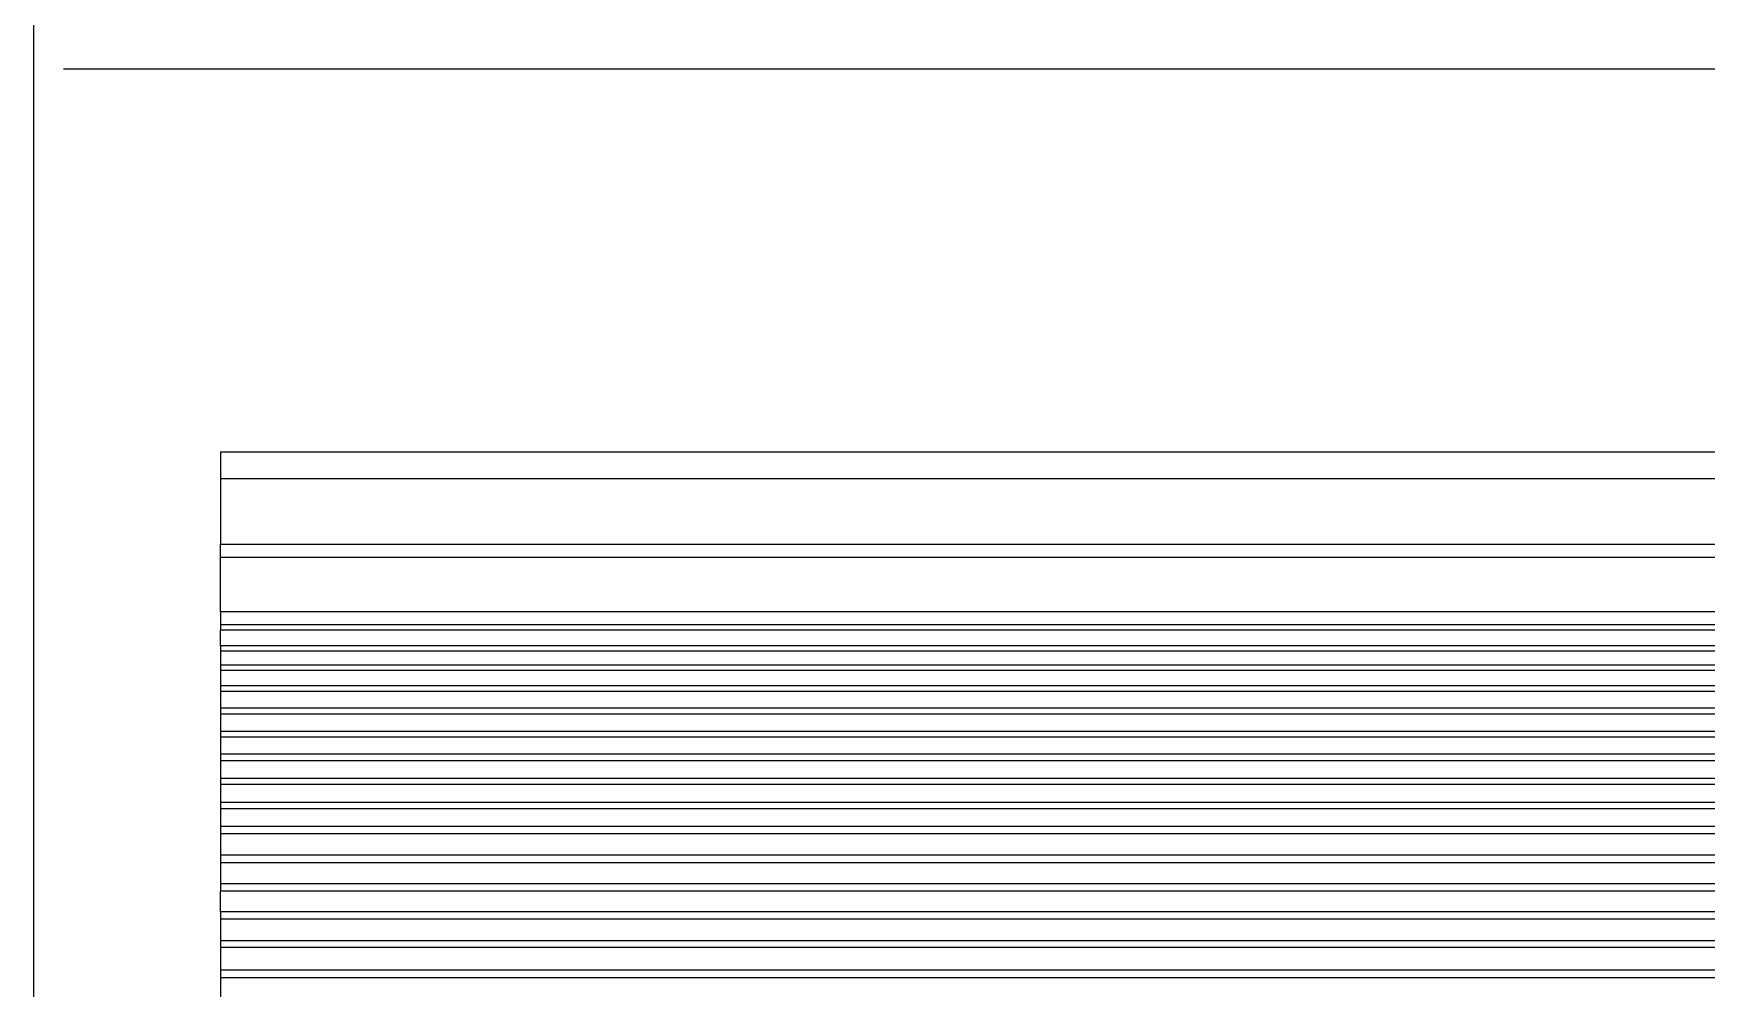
# Model space of a CAD drawing. Header units: inches. Extents: x -86208230 to 200276, y 9267 to 1246656.
# Drawn here: x 151149 to 151802, y 24173 to 24546 of the extents above; entities that cross this region are included whole.
import ezdxf

# ---------------------------------------------------------------- set-up
doc = ezdxf.new("R2010")
doc.units = ezdxf.units.IN
doc.header["$MEASUREMENT"] = 0
doc.layers.add('Edges', color=7, linetype='Continuous')
doc.layers.add('LAMPU', color=7, linetype='Continuous')

# ---------------------------------------------------------------- blocks, each defined once
blk = doc.blocks.new('air con')
at = {"layer": 'Edges'}
for p, q in [((71.402, 41.898), (152.402, 41.898)), ((71.402, 41.898), (71.402, 41.095)), ((71.402, 41.095), (152.402, 41.095)), ((71.402, 41.095), (71.402, 39.122)), ((71.402, 39.122), (152.402, 39.122)), ((71.402, 38.724), (71.402, 39.122)), ((152.402, 38.724), (71.402, 38.724)), ((71.402, 37.092), (71.402, 38.724)), ((71.402, 37.092), (71.402, 36.701)), ((152.402, 37.092), (71.402, 37.092)), ((152.402, 36.701), (71.402, 36.701)), ((71.402, 36.701), (71.402, 36.542)), ((152.402, 36.542), (71.402, 36.542)), ((71.402, 36.078), (71.402, 36.542)), ((152.402, 36.078), (71.402, 36.078)), ((71.402, 36.078), (71.402, 35.914)), ((152.402, 35.914), (71.402, 35.914)), ((71.402, 35.914), (71.402, 35.493)), ((71.402, 35.493), (71.402, 35.34)), ((152.402, 35.493), (71.402, 35.493)), ((152.402, 35.34), (71.402, 35.34)), ((71.402, 35.34), (71.402, 34.877)), ((152.402, 34.877), (71.402, 34.877)), ((71.402, 34.877), (71.402, 34.709)), ((152.402, 34.709), (71.402, 34.709)), ((71.402, 34.709), (71.402, 34.207)), ((152.402, 34.207), (71.402, 34.207)), ((71.402, 34.207), (71.402, 34.022)), ((71.402, 34.022), (71.402, 33.51)), ((152.402, 34.022), (71.402, 34.022)), ((152.402, 33.51), (71.402, 33.51)), ((71.402, 33.51), (71.402, 33.335)), ((152.402, 33.335), (71.402, 33.335)), ((71.402, 33.335), (71.402, 32.826)), ((152.402, 32.826), (71.402, 32.826)), ((71.402, 32.826), (71.402, 32.625)), ((152.402, 32.625), (71.402, 32.625)), ((71.402, 32.625), (71.402, 32.098)), ((152.402, 32.098), (71.402, 32.098)), ((71.402, 32.098), (71.402, 31.911)), ((152.402, 31.911), (71.402, 31.911)), ((71.402, 31.911), (71.402, 31.378)), ((152.402, 31.378), (71.402, 31.378)), ((71.402, 31.378), (71.402, 31.189)), ((152.402, 31.189), (71.402, 31.189)), ((71.402, 31.189), (71.402, 30.654)), ((152.402, 30.654), (71.402, 30.654)), ((71.402, 30.654), (71.402, 30.439)), ((152.402, 30.439), (71.402, 30.439)), ((71.402, 30.439), (71.402, 29.791)), ((152.402, 29.791), (71.402, 29.791)), ((71.402, 29.791), (71.402, 29.562)), ((71.402, 29.562), (71.402, 28.935)), ((152.402, 29.562), (71.402, 29.562)), ((152.402, 28.935), (71.402, 28.935)), ((71.402, 28.935), (71.402, 28.714)), ((152.402, 28.714), (71.402, 28.714)), ((71.402, 28.092), (71.402, 28.714)), ((152.402, 28.092), (71.402, 28.092)), ((71.402, 28.092), (71.402, 27.871)), ((71.402, 27.871), (71.402, 27.226)), ((152.402, 27.871), (71.402, 27.871)), ((152.402, 27.226), (71.402, 27.226)), ((71.402, 27.226), (71.402, 27.024)), ((71.402, 27.024), (71.402, 26.349)), ((152.402, 27.024), (71.402, 27.024)), ((152.402, 26.349), (71.402, 26.349)), ((71.402, 26.349), (71.402, 26.117)), ((152.402, 26.117), (71.402, 26.117)), ((71.402, 26.117), (71.402, 25.469))]:
    blk.add_line(p, q, dxfattribs=at)

msp = doc.modelspace()

# ---------------------------------------------------------------- linework, layer by layer
at = {"layer": 'LAMPU', "color": 1, "linetype": 'Continuous'}
for p, q in [((151148.83, 25846.33), (151148.83, 23821.43)), ((151148.83, 24874.04), (151148.83, 22849.14)), ((151160.57, 24532.16), (161239.06, 24532.16))]:
    msp.add_line(p, q, dxfattribs=at)

# ---------------------------------------------------------------- block references
at = {"xscale": 13.00859202763085, "yscale": 13.00859202763085, "zscale": 13.00859202763085}
msp.add_blockref('air con', (150293.07, 23837.61), dxfattribs=at)

doc.saveas('drawing.dxf')
